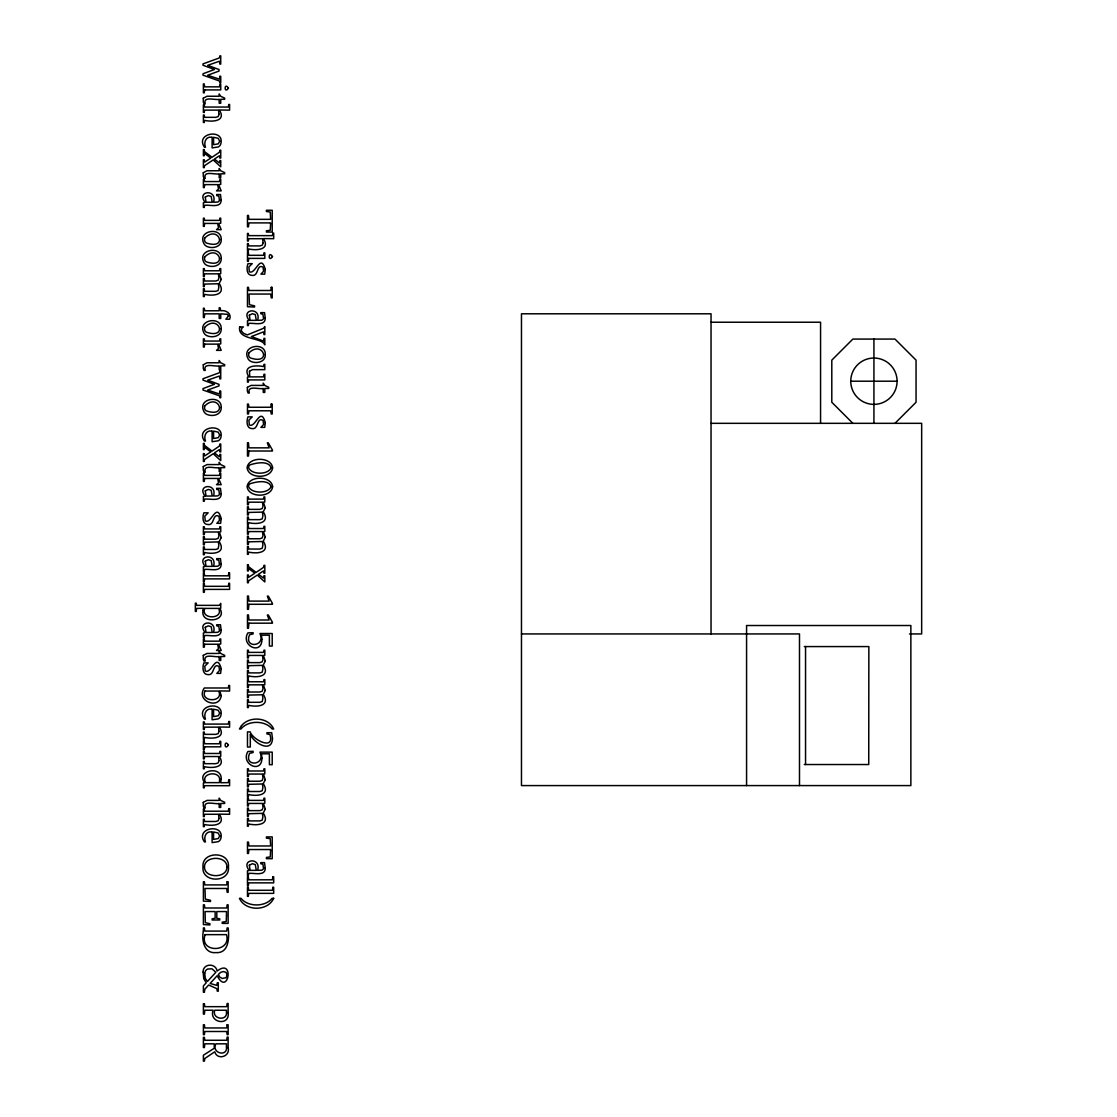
<?xml version="1.0" encoding="UTF-8"?>
<svg xmlns="http://www.w3.org/2000/svg" width="1117" height="1117" viewBox="0 0 1117 1117"><rect width="100%" height="100%" fill="white"/><g stroke="black" fill="none" stroke-linecap="round" stroke-linejoin="round"><path stroke-width="1.5" d="M894.982 423.329L916.052 402.26L916.052 360.135L894.982 339.079L852.857 339.079L831.802 360.135L831.802 402.26L852.857 423.329M211.783 137.237C205.807 136.134 203.531 142.529 205.472 147.221L204.439 147.221C194.553 132.56 225.397 128.273 220.719 144.163A5.152 5.152 0 0 1 218.234 146.969L212.118 147.905L212.118 137.237M211.783 431.064C205.807 429.961 203.531 436.356 205.472 441.047L204.439 441.047C194.553 426.387 225.397 422.1 220.719 437.976A5.152 5.152 0 0 1 218.234 440.796L212.118 441.732L212.118 431.064M211.783 709.141C205.807 708.038 203.531 714.433 205.472 719.125L204.439 719.125C194.553 704.478 225.397 700.177 220.719 716.067A5.152 5.152 0 0 1 218.234 718.873L212.118 719.809L212.118 709.141M211.783 831.942C205.807 830.839 203.531 837.233 205.472 841.925L204.439 841.925C194.553 827.264 225.397 822.978 220.719 838.867A5.152 5.152 0 0 1 218.234 841.673L212.118 842.609L212.118 831.942M711.04 322.227L820.562 322.227L820.562 423.329M850.749 381.204L897.091 381.204A23.164 23.164 0 0 0 862.338 361.14A23.164 23.164 0 0 0 862.338 401.268A23.164 23.164 0 0 0 897.091 381.204M711.04 423.329L921.665 423.329L921.665 633.939L909.475 633.939M521.471 633.939L799.493 633.939L799.493 785.586M804.296 646.575L868.858 646.575L868.733 764.531L804.296 764.531M873.927 339.079L873.927 423.329M805.552 646.575L805.552 764.531M746.575 785.586L746.575 625.52L910.858 625.52L910.858 785.586L521.471 785.586L521.471 313.793L711.04 313.793L711.04 633.939M203.392 931.089C201.423 939.997 204.062 953.848 215.902 952.606C229.208 953.653 229.362 936.968 228.133 927.906L227.156 927.906L226.667 931.089L204.858 931.089L204.369 927.906L203.392 927.906L203.392 931.089M270.593 223.805L270.258 230.297L266.405 230.8L266.405 232.057L272.213 232.057L272.213 210.275L266.405 210.275L266.405 211.518L270.258 212.021L270.621 219.337L248.937 219.337L248.449 215.413L247.471 215.413L247.471 226.835L248.449 226.835L248.937 222.897L270.593 222.897L270.593 223.805M270.593 850.442L270.258 856.934L266.405 857.437L266.405 858.694L272.213 858.694L272.213 836.912L266.405 836.912L266.405 838.155L270.258 838.658L270.621 845.974L248.937 845.974L248.449 842.05L247.471 842.05L247.471 853.472L248.449 853.472L248.937 849.534L270.593 849.534L270.593 850.442M205.123 934.65C198.617 953.276 231.931 952.913 226.472 934.65L205.123 934.65M226.472 915.605L226.206 921.581L222.213 922.167L222.213 923.396L228.133 923.396L228.133 904.826L227.156 904.826L226.667 907.995L204.858 907.995L204.369 904.826L203.392 904.826L203.392 924.583L209.912 924.946L209.912 923.717L205.346 922.67L205.053 911.556L215.134 911.556L215.134 918.244L212.146 918.816L212.146 919.989L219.756 919.989L219.756 918.816L216.796 918.244L216.796 911.556L226.472 911.556L226.472 915.605M228.133 1047.774C230.521 1056.584 217.243 1060.661 214.757 1051.781L204.858 1058.469L204.369 1061.15L203.392 1061.15L203.392 1055.23L214.241 1048.277L214.241 1043.823L204.858 1043.823L204.369 1047.564L203.392 1047.564L203.392 1037.33L204.369 1037.33L204.858 1040.262L226.667 1040.262L227.156 1037.093L228.133 1037.093L228.133 1047.774M203.112 610.231C199.692 624.864 228.371 621.638 219.714 608.29L220.733 608.248L220.733 603.389L219.435 605.358L196.648 605.358L196.215 603.166L195.335 603.166L195.335 611.432L196.215 611.432L196.648 608.402L203.42 608.29L203.112 610.231M203.126 972.027L203.769 978.757L206.24 982.765L203.392 985.92L203.392 992.273L204.369 992.273L204.83 989.229L208.67 985.012L216.796 988.615L217.298 991.184L218.276 991.184L218.276 982.751L217.298 982.751L216.796 985.376L210.108 983.463L217.187 975.686C228.091 997.313 235.017 957.129 217.089 971.092C215.944 962.784 202.749 963.357 203.126 972.027M221.194 778.717L220.761 782.752L228.329 782.64L228.776 779.722L229.599 779.722L229.599 785.698L204.676 785.698L204.216 787.848L203.392 787.848L203.392 782.975L204.676 782.752C195.698 770.521 221.683 765.201 221.194 778.717M228.133 1012.826C229.934 1026.551 208.544 1022.823 213.096 1010.229L204.858 1010.229L204.369 1014.152L203.392 1014.152L203.392 1003.722L204.369 1003.722L204.858 1006.668L226.667 1006.668L227.156 1003.485L228.133 1003.485L228.133 1012.826M261.936 639.441C261.783 655.735 240.323 645.626 247.89 632.892L253.098 632.697L253.098 633.911L249.622 634.735C243.366 648.768 266.251 646.925 259.94 633.521L272.213 633.521L272.213 646.073L269.392 646.073L269.392 635.182L261.49 635.182L261.936 639.441M261.936 758.052C261.783 774.332 240.323 764.223 247.89 751.504L253.098 751.294L253.098 752.523L249.622 753.347C243.366 767.379 266.251 765.522 259.94 752.132L272.213 752.132L272.213 764.684L269.392 764.684L269.392 753.793L261.49 753.793L261.936 758.052M272.492 738.407C272.031 753.891 253.336 742.847 250.306 734.288L250.306 747.022L247.471 747.022L247.471 731.872L250.18 731.872C252.484 739.622 274.908 751.099 269.965 734.567L266.935 733.925L266.935 732.696L271.696 732.696L272.492 738.407M204.69 973.284L205.305 978.38L207.427 981.494L215.86 972.293L212.035 968.83L207.79 969.011A4.538 4.538 0 0 0 205.416 971.036L204.69 973.284M221.194 518.567L220.621 523.328L216.838 523.328L219.504 520.424L218.974 516.319C212.537 512.703 214.59 525.507 208.251 524.571C202.261 524.697 202.345 516.878 203.88 512.829L208.153 512.829L204.788 516.152L205.235 520.843C211.267 524.585 216.489 501.533 221.194 518.567M221.194 668.622L220.621 673.383L216.838 673.383L219.504 670.493L218.974 666.388C212.537 662.772 214.59 675.576 208.251 674.64C202.261 674.766 202.345 666.947 203.88 662.884L208.153 662.884L204.788 666.221L205.235 670.912C211.267 674.654 216.489 651.602 221.194 668.622M265.274 269.406L264.701 274.154L260.917 274.154L263.584 271.263L263.053 267.158C256.617 263.542 258.669 276.346 252.344 275.41C246.34 275.536 246.424 267.717 247.96 263.668L252.233 263.668L248.868 266.991L249.328 271.682C255.346 275.424 260.582 252.372 265.274 269.406M265.274 422.617L264.701 427.378L260.917 427.378L263.584 424.488L263.053 420.383C256.617 416.767 258.669 429.57 252.344 428.635C246.34 428.746 246.424 420.941 247.96 416.878L252.233 416.878L248.868 420.215L249.328 424.907C255.346 428.649 260.582 405.597 265.274 422.617M228.413 867.001C230.228 883.156 201.255 883.1 203.015 867.001C201.255 850.945 230.311 850.819 228.413 867.001M221.194 239.485C221.794 247.136 212.09 249.133 206.589 246.312A6.269 6.269 0 0 1 203.587 242.878C197.779 230.284 221.766 226.597 221.194 239.485M221.194 258.376C221.794 266.041 212.09 268.024 206.589 265.204A6.269 6.269 0 0 1 203.587 261.783C197.779 249.175 221.766 245.489 221.194 258.376M221.194 328.691C221.794 336.357 212.09 338.353 206.589 335.519A6.269 6.269 0 0 1 203.587 332.098C197.779 319.504 221.766 315.804 221.194 328.691M221.194 407.412C221.794 415.063 212.09 417.06 206.589 414.239A6.269 6.269 0 0 1 203.587 410.819C197.779 398.21 221.766 394.524 221.194 407.412M265.274 354.466C265.874 362.117 256.17 364.114 250.669 361.294A6.269 6.269 0 0 1 247.667 357.873C241.858 345.265 265.846 341.579 265.274 354.466M204.9 691.046C199.971 702.607 224.335 702.565 218.639 691.046L204.9 691.046M221.194 695.584C219.728 710.105 195.224 701.336 204.285 687.988L228.329 687.988L228.776 685.461L229.599 685.461L229.599 691.046L219.756 690.934L221.194 695.584M226.933 867.001C227.212 878.562 204.271 878.493 204.481 867.001C204.257 855.524 227.212 855.454 226.933 867.001M219.672 778.898L219.365 782.64L205.654 782.64C200.306 773.201 218.667 770.451 219.672 778.898M204.788 608.402C200.027 619.642 224.112 619.572 218.639 608.402L204.788 608.402M204.579 238.228L204.593 240.476A3.812 3.812 0 0 0 206.282 242.947C228.817 250.487 218.485 224.014 204.579 238.228M204.579 257.119L204.593 259.367A3.812 3.812 0 0 0 206.282 261.839C228.817 269.379 218.485 242.906 204.579 257.119M204.579 327.435L204.593 329.683A3.812 3.812 0 0 0 206.282 332.168C228.817 339.708 218.485 313.221 204.579 327.435M204.579 406.155L204.593 408.403A3.812 3.812 0 0 0 206.282 410.874C228.817 418.414 218.485 391.941 204.579 406.155M221.194 279.459L219.183 283.439C226.486 294.776 213.626 296.396 204.676 294.357L204.216 296.591L203.392 296.591L203.392 288.703L204.216 288.703L204.676 291.3L215.749 291.3L218.122 290.56L218.848 287.223L218.276 283.76L204.676 284.081L204.216 286.678L203.392 286.678L203.392 278.454L204.216 278.454L204.676 281.009L215.749 281.009L218.108 280.227L218.918 277.882L218.387 273.833L204.676 273.833L204.216 276.444L203.392 276.444L203.392 268.583L204.216 268.583L204.676 270.775L219.435 270.775L219.895 268.583L220.733 268.583L220.733 273.651L219.323 273.805L221.194 279.459M221.194 537.626L219.183 541.591C226.486 552.929 213.626 554.549 204.676 552.51L204.216 554.744L203.392 554.744L203.392 546.869L204.216 546.869L204.676 549.452L215.749 549.452L218.122 548.712L218.848 545.375L218.276 541.927L204.676 542.234L204.216 544.831L203.392 544.831L203.392 536.607L204.216 536.607L204.676 539.176L215.749 539.176L218.108 538.394L218.918 536.034L218.387 531.999L204.676 531.999L204.216 534.596L203.392 534.596L203.392 526.735L204.216 526.735L204.676 528.927L219.435 528.927L219.895 526.735L220.733 526.735L220.733 531.804L219.323 531.957L221.194 537.626M248.658 353.209L248.672 355.457A3.812 3.812 0 0 0 250.362 357.929C272.897 365.468 262.565 338.996 248.658 353.209M265.274 507.816L263.263 511.781C270.565 523.119 257.706 524.739 248.756 522.7L248.295 524.934L247.471 524.934L247.471 517.059L248.295 517.059L248.756 519.642L259.828 519.642L262.216 518.902L262.928 515.565L262.355 512.117L248.756 512.424L248.295 515.035L247.471 515.035L247.471 506.797L248.295 506.797L248.756 509.366L259.828 509.366L262.188 508.584L262.998 506.224L262.467 502.189L248.756 502.189L248.295 504.786L247.471 504.786L247.471 496.925L248.295 496.925L248.756 499.117L263.514 499.117L263.975 496.925L264.813 496.925L264.813 502.008L263.403 502.147L265.274 507.816M265.274 537.207L263.263 541.173C270.565 552.51 257.706 554.13 248.756 552.091L248.295 554.325L247.471 554.325L247.471 546.45L248.295 546.45L248.756 549.033L259.828 549.033L262.216 548.293L262.928 544.97L262.355 541.508L248.756 541.815L248.295 544.426L247.471 544.426L247.471 536.188L248.295 536.188L248.756 538.757L259.828 538.757L262.188 537.975L262.998 535.615L262.467 531.58L248.756 531.58L248.295 534.177L247.471 534.177L247.471 526.316L248.295 526.316L248.756 528.523L263.514 528.523L263.975 526.316L264.813 526.316L264.813 531.399L263.403 531.538L265.274 537.207M265.274 661.069L263.263 665.034C270.565 676.371 257.706 678.005 248.756 675.967L248.295 678.201L247.471 678.201L247.471 670.312L248.295 670.312L248.756 672.895L259.828 672.895L262.216 672.169L262.928 668.832L262.355 665.369L248.756 665.69L248.295 668.287L247.471 668.287L247.471 660.063L248.295 660.063L248.756 662.618L259.828 662.618L262.188 661.836L262.998 659.491L262.467 655.442L248.756 655.442L248.295 658.053L247.471 658.053L247.471 650.192L248.295 650.192L248.756 652.384L263.514 652.384L263.975 650.192L264.813 650.192L264.813 655.26L263.403 655.414L265.274 661.069M265.274 690.46L263.263 694.439C270.565 705.776 257.706 707.396 248.756 705.358L248.295 707.592L247.471 707.592L247.471 699.717L248.295 699.717L248.756 702.3L259.828 702.3L262.216 701.56L262.928 698.223L262.355 694.76L248.756 695.081L248.295 697.678L247.471 697.678L247.471 689.454L248.295 689.454L248.756 692.009L259.828 692.009L262.188 691.228L262.998 688.882L262.467 684.833L248.756 684.833L248.295 687.444L247.471 687.444L247.471 679.583L248.295 679.583L248.756 681.775L263.514 681.775L263.975 679.583L264.813 679.583L264.813 684.651L263.403 684.805L265.274 690.46M265.274 779.68L263.263 783.645C270.565 794.983 257.706 796.603 248.756 794.564L248.295 796.798L247.471 796.798L247.471 788.923L248.295 788.923L248.756 791.506L259.828 791.506L262.216 790.766L262.928 787.443L262.355 783.98L248.756 784.288L248.295 786.899L247.471 786.899L247.471 778.661L248.295 778.661L248.756 781.23L259.828 781.23L262.188 780.448L262.998 778.088L262.467 774.053L248.756 774.053L248.295 776.65L247.471 776.65L247.471 768.789L248.295 768.789L248.756 770.995L263.514 770.995L263.975 768.789L264.813 768.789L264.813 773.872L263.403 774.011L265.274 779.68M265.274 809.071L263.263 813.036C270.565 824.374 257.706 826.008 248.756 823.969L248.295 826.203L247.471 826.203L247.471 818.314L248.295 818.314L248.756 820.897L259.828 820.897L262.216 820.157L262.928 816.834L262.355 813.371L248.756 813.693L248.295 816.29L247.471 816.29L247.471 808.052L248.295 808.052L248.756 810.621L259.828 810.621L262.188 809.839L262.998 807.479L262.467 803.444L248.756 803.444L248.295 806.041L247.471 806.041L247.471 798.18L248.295 798.18L248.756 800.386L263.514 800.386L263.975 798.18L264.813 798.18L264.813 803.263L263.403 803.402L265.274 809.071M248.937 451.017L248.449 456.071L247.471 456.071L247.471 442.765L248.449 442.765L248.937 447.847L269.127 447.847L267.34 442.849L268.317 442.849L272.408 450.053L272.408 451.017L248.937 451.017M248.937 604.283L248.449 609.337L247.471 609.337L247.471 596.031L248.449 596.031L248.937 601.1L269.127 601.1L267.34 596.101L268.317 596.101L272.408 603.32L272.408 604.283L248.937 604.283M248.937 623.174L248.449 628.229L247.471 628.229L247.471 614.922L248.449 614.922L248.937 620.005L269.127 620.005L267.34 614.992L268.317 614.992L272.408 622.211L272.408 623.174L248.937 623.174M226.472 1046.978C227.742 1057.296 211.085 1053.275 215.902 1043.823L226.472 1043.823L226.472 1046.978M219.714 141.245L218.304 143.842L213.584 144.693L213.584 137.279L218.164 138.299L219.714 141.245M219.714 435.072L218.304 437.669L213.584 438.52L213.584 431.106L218.164 432.125L219.714 435.072M219.714 713.149L218.304 715.76L213.584 716.597L213.584 709.183L218.164 710.203L219.714 713.149M219.714 835.949L218.304 838.546L213.584 839.398L213.584 831.983L218.164 833.003L219.714 835.949M272.604 467.828C271.319 479.123 248.169 479.095 247.094 467.688C248.463 456.504 271.445 456.504 272.604 467.828M272.604 486.719C271.319 498.014 248.169 497.987 247.094 486.579C248.463 475.409 271.445 475.395 272.604 486.719M226.472 1012.03C227.77 1021.622 211.476 1019.207 214.757 1010.229L226.472 1010.229L226.472 1012.03M239.638 326.918C237.502 339.163 257.748 337.516 263.598 343.017L264.813 344.832L264.813 338.367L263.975 338.367L263.514 341.09L251.367 336.552L263.486 331.861L263.975 334.583L264.813 334.583L264.813 326.541L263.514 328.314L247.276 334.918L243.394 333.229L241.328 330.897L241.621 328.384L243.394 326.918L239.638 326.918M221.124 199.775C221.627 208.558 209.577 204.523 204.676 205.291L204.216 207.455L203.392 207.455L203.392 202.694L205.123 202.331C195.922 190.56 217.675 188.675 213.515 202.233L217.787 202.065L219.504 200.739L218.848 196.173L216.684 195.545L216.684 194.512L220.468 194.512L221.124 199.775M228.51 315.957L225.857 319.211L229.641 319.211C231.931 313.556 225.76 309.8 220.803 310.777L220.091 307.789L219.183 307.789L219.183 310.777L204.83 310.777L204.216 308.208L203.392 308.208L203.392 317.591L204.216 317.591L204.83 313.835L219.183 313.835L219.183 318.457L220.733 318.457L220.733 313.835L227.477 314.324L228.51 315.957M221.124 493.602C221.627 502.385 209.577 498.35 204.676 499.117L204.216 501.268L203.392 501.268L203.392 496.507L205.123 496.157C195.922 484.387 217.675 482.488 213.515 496.046L217.787 495.892L219.504 494.566L218.848 490L216.684 489.372L216.684 488.338L220.468 488.338L221.124 493.602M221.124 563.917C221.627 572.7 209.577 568.679 204.676 569.433L204.216 571.597L203.392 571.597L203.392 566.836L205.123 566.487C195.922 554.716 217.675 552.817 213.515 566.375L217.787 566.207L219.504 564.881L218.848 560.315L216.684 559.687L216.684 558.654L220.468 558.654L221.124 563.917M221.124 630.03C221.627 638.812 209.577 634.791 204.676 635.545L204.216 637.709L203.392 637.709L203.392 632.948L205.123 632.599C195.922 620.815 217.675 618.93 213.515 632.487L217.787 632.32L219.504 630.993L218.848 626.428L216.684 625.799L216.684 624.766L220.468 624.766L221.124 630.03M265.204 317.884C265.706 326.681 253.657 322.645 248.756 323.413L248.295 325.564L247.471 325.564L247.471 320.802L249.203 320.453C240.001 308.683 261.755 306.784 257.594 320.342L261.867 320.188L263.584 318.862L262.928 314.296L260.778 313.668L260.778 312.634L264.547 312.634L265.204 317.884M265.204 867.895C265.706 876.677 253.657 872.656 248.756 873.41L248.295 875.574L247.471 875.574L247.471 870.813L249.203 870.464C240.001 858.694 261.755 856.795 257.594 870.352L261.867 870.185L263.584 868.858L262.928 864.293L260.778 863.678L260.778 862.645L264.547 862.645L265.204 867.895M271.124 467.688C268.303 475.06 251.437 474.962 248.56 467.688A3.323 3.323 0 0 1 249.999 464.867C256.058 462.913 268.289 460.274 271.124 467.688M271.124 486.579C268.303 493.951 251.437 493.854 248.56 486.579A3.323 3.323 0 0 1 249.999 483.759C256.058 481.804 268.289 479.165 271.124 486.579M219.03 114.269L218.234 116.559L215.86 117.327L204.676 117.327L204.216 115.023L203.392 115.023L203.392 122.493L204.216 122.493L204.676 120.399C212.886 122.214 226.458 121.055 219.323 109.983L229.599 110.122L229.599 104.467L228.776 104.467L228.329 107.05L204.676 107.05L204.216 104.858L203.392 104.858L203.392 112.454L204.216 112.454L204.676 110.122L218.499 110.122L219.03 114.269M263.109 242.85L262.327 245.14L259.94 245.908L248.756 245.908L248.295 243.604L247.471 243.604L247.471 251.074L248.295 251.074L248.756 248.979C256.966 250.794 270.537 249.636 263.403 238.563L273.693 238.703L273.693 233.048L272.855 233.048L272.408 235.631L248.756 235.631L248.295 233.439L247.471 233.439L247.471 241.035L248.295 241.035L248.756 238.703L262.579 238.703L263.109 242.85M219.03 731.286L218.234 733.59L215.86 734.358L204.676 734.358L204.216 732.04L203.392 732.04L203.392 739.524L204.216 739.524L204.676 737.415C212.886 739.231 226.458 738.086 219.323 727.013L229.599 727.139L229.599 721.498L228.776 721.498L228.329 724.081L204.676 724.081L204.216 721.875L203.392 721.875L203.392 729.485L204.216 729.485L204.676 727.139L218.499 727.139L219.03 731.286M219.03 818.412L218.234 820.716L215.86 821.484L204.676 821.484L204.216 819.18L203.392 819.18L203.392 826.65L204.216 826.65L204.676 824.541C212.886 826.371 226.458 825.212 219.323 814.139L229.599 814.265L229.599 808.624L228.776 808.624L228.329 811.207L204.676 811.207L204.216 809.015L203.392 809.015L203.392 816.611L204.216 816.611L204.676 814.265L218.499 814.265L219.03 818.412M228.776 572.867L228.329 575.813L204.676 575.813L204.216 572.867L203.392 572.867L203.392 581.845L204.216 581.845L204.676 578.885L229.599 578.885L229.599 572.867L228.776 572.867M228.776 583.367L228.329 586.313L204.676 586.313L204.216 583.367L203.392 583.367L203.392 592.345L204.216 592.345L204.676 589.385L229.599 589.385L229.599 583.367L228.776 583.367M227.044 975.197L226.151 977.724L222.241 978.464L219.658 976.984L218.346 974.415L220.705 972.279L223.498 971.567L226.151 972.418L227.044 975.197M272.855 876.845L272.408 879.805L248.756 879.805L248.295 876.845L247.471 876.845L247.471 885.837L248.295 885.837L248.756 882.863L273.693 882.863L273.693 876.845L272.855 876.845M272.855 887.345L272.408 890.291L248.756 890.291L248.295 887.345L247.471 887.345L247.471 896.337L248.295 896.337L248.756 893.363L273.693 893.363L273.693 887.345L272.855 887.345M271.236 287.32L270.747 290.49L248.937 290.49L248.449 287.32L247.471 287.32L247.471 306.714L254.564 307.035L254.564 305.849L249.426 304.704L249.049 294.05L270.747 294.05L271.236 297.876L272.213 297.876L272.213 287.32L271.236 287.32M271.236 404.075L270.747 407.258L248.937 407.258L248.449 404.075L247.471 404.075L247.471 413.974L248.449 413.974L248.937 410.791L270.747 410.791L271.236 413.974L272.213 413.974L272.213 404.075L271.236 404.075M227.156 881.746L226.667 884.915L204.858 884.915L204.369 881.746L203.392 881.746L203.392 901.14L210.485 901.475L210.485 900.274L205.346 899.129L204.97 888.476L226.667 888.476L227.156 892.301L228.133 892.301L228.133 881.746L227.156 881.746M227.156 1024.778L226.667 1027.961L204.858 1027.961L204.369 1024.778L203.392 1024.778L203.392 1034.677L204.369 1034.677L204.858 1031.494L226.667 1031.494L227.156 1034.677L228.133 1034.677L228.133 1024.778L227.156 1024.778M249.44 371.305L249.817 376.876L263.514 376.876L263.975 374.265L264.813 374.265L264.813 379.92L248.756 379.92L248.295 382.126L247.471 382.126L247.471 377.071L248.868 376.918C241.956 365.79 255.276 364.854 263.514 366.585L263.975 364.365L264.813 364.365L264.813 369.643L252.414 369.643L249.44 371.305M204.676 89.919L204.216 92.879L203.392 92.879L203.392 83.901L204.216 83.901L204.676 86.847L219.435 86.847L219.895 84.389L220.733 84.389L220.733 89.919L204.676 89.919M204.676 184.626L204.216 187.6L203.392 187.6L203.392 179.362L204.216 179.362L204.676 181.554L219.435 181.554L219.895 179.362L220.733 179.362L220.733 184.417L218.569 184.584L221.194 190.867L216.503 190.867L218.541 188.996L217.633 184.626L204.676 184.626M204.676 223.428L204.216 226.402L203.392 226.402L203.392 218.164L204.216 218.164L204.676 220.37L219.435 220.37L219.895 218.164L220.733 218.164L220.733 223.218L218.569 223.386L221.194 229.669L216.503 229.669L218.541 227.798L217.633 223.428L204.676 223.428M204.676 344.12L204.216 347.094L203.392 347.094L203.392 338.856L204.216 338.856L204.676 341.062L219.435 341.062L219.895 338.856L220.733 338.856L220.733 343.91L218.569 344.078L221.194 350.361L216.503 350.361L218.541 348.49L217.633 344.12L204.676 344.12M204.676 478.453L204.216 481.413L203.392 481.413L203.392 473.189L204.216 473.189L204.676 475.381L219.435 475.381L219.895 473.189L220.733 473.189L220.733 478.244L218.569 478.411L221.194 484.68L216.503 484.68L218.541 482.823L217.633 478.453L204.676 478.453M248.756 258.39L248.295 261.35L247.471 261.35L247.471 252.372L248.295 252.372L248.756 255.318L263.514 255.318L263.975 252.861L264.813 252.861L264.813 258.39L248.756 258.39M204.676 644.23L204.216 647.204L203.392 647.204L203.392 638.98L204.216 638.98L204.676 641.172L219.435 641.172L219.895 638.98L220.733 638.98L220.733 644.034L218.569 644.202L221.194 650.471L216.503 650.471L218.541 648.614L217.633 644.23L204.676 644.23M204.676 746.826L204.216 749.8L203.392 749.8L203.392 740.808L204.216 740.808L204.676 743.768L219.435 743.768L219.895 741.311L220.733 741.311L220.733 746.826L204.676 746.826M219.03 760.607L218.15 762.925L215.749 763.679L204.676 763.679L204.216 761.361L203.392 761.361L203.392 768.845L204.216 768.845L204.676 766.737C212.663 768.496 226.486 767.477 219.323 756.488L220.733 756.335L220.733 751.378L219.895 751.378L219.435 753.472L204.676 753.472L204.216 751.378L203.392 751.378L203.392 758.876L204.216 758.876L204.676 756.53L218.499 756.53L219.03 760.607M204.606 153.406L204.216 155.78L203.392 155.78L203.392 149.552L204.216 149.552L204.509 151.563L212.035 157.26L219.435 152.247L219.895 150.195L220.733 150.195L220.733 158.055L219.895 158.055L219.407 155.752L214.422 159.089L219.435 162.928L219.895 160.541L220.733 160.541L220.733 166.782L213.207 159.913L204.606 165.623L204.216 167.648L203.392 167.648L203.392 159.787L204.216 159.787L204.634 162.091L210.792 158.097L204.606 153.406M219.895 76.333L219.435 79.167L207.608 75.244L219.002 71.069L219.002 69.519L207.692 65.331L219.407 61.226L219.895 64.102L220.733 64.102L220.733 55.85L219.895 55.85L219.435 57.902L203.015 63.892L203.015 65.261L214.464 69.491L203.015 73.764L203.015 75.202L219.518 81.024L219.895 82.937L220.733 82.937L220.733 76.333L219.895 76.333M204.606 447.233L204.216 449.606L203.392 449.606L203.392 443.365L204.216 443.365L204.509 445.376L212.035 451.086L219.435 446.06L219.895 444.021L220.733 444.021L220.733 451.882L219.895 451.882L219.407 449.565L214.422 452.916L219.435 456.755L219.895 454.368L220.733 454.368L220.733 460.609L213.207 453.739L204.606 459.436L204.216 461.475L203.392 461.475L203.392 453.614L204.216 453.614L204.634 455.918L210.792 451.91L204.606 447.233M219.895 391.159L219.435 393.994L207.608 390.07L219.002 385.896L219.002 384.346L207.692 380.157L219.407 376.038L219.895 378.914L220.733 378.914L220.733 370.676L219.895 370.676L219.435 372.715L203.015 378.719L203.015 380.087L214.464 384.304L203.015 388.59L203.015 390.028L219.518 395.837L219.895 397.764L220.733 397.764L220.733 391.159L219.895 391.159M248.686 568.553L248.295 570.941L247.471 570.941L247.471 564.699L248.295 564.699L248.588 566.71L256.114 572.407L263.514 567.394L263.975 565.342L264.813 565.342L264.813 573.203L263.975 573.203L263.486 570.899L258.502 574.236L263.514 578.075L263.975 575.702L264.813 575.702L264.813 581.929L257.287 575.073L248.686 580.77L248.295 582.795L247.471 582.795L247.471 574.934L248.295 574.934L248.728 577.252L254.871 573.244L248.686 568.553M203.28 98.212L203.308 102.01L204.034 103.881L205.235 103.881C202.749 95.629 215.413 100.53 219.183 99.301L219.183 103.267L220.733 103.267L220.733 99.301L224.657 99.301L224.657 98.142L220.733 96.271L219.183 93.968L219.183 96.244L207.022 96.244L203.28 98.212M203.28 172.73L203.308 176.528L204.034 178.385L205.235 178.385C202.749 170.133 215.413 175.034 219.183 173.805L219.183 177.785L220.733 177.785L220.733 173.805L224.657 173.805L224.657 172.646L220.733 170.789L219.183 168.485L219.183 170.747L207.022 170.747L203.28 172.73M203.28 364.756L203.308 368.554L204.034 370.411L205.235 370.411C202.749 362.159 215.413 367.06 219.183 365.831L219.183 369.811L220.733 369.811L220.733 365.831L224.657 365.831L224.657 364.673L220.733 362.816L219.183 360.512L219.183 362.774L207.022 362.774L203.28 364.756M203.28 466.543L203.308 470.341L204.034 472.212L205.235 472.212C202.749 463.96 215.413 468.861 219.183 467.632L219.183 471.597L220.733 471.597L220.733 467.632L224.657 467.632L224.657 466.473L220.733 464.602L219.183 462.298L219.183 464.574L207.022 464.574L203.28 466.543M247.36 387.376L247.388 391.187L248.114 393.044L249.314 393.044C246.829 384.793 259.493 389.693 263.263 388.465L263.263 392.43L264.813 392.43L264.813 388.465L268.736 388.465L268.736 387.306L264.813 385.449L263.263 383.131L263.263 385.407L251.102 385.407L247.36 387.376M203.28 655.414L203.308 659.212L204.034 661.082L205.235 661.082C202.749 652.831 215.413 657.731 219.183 656.503L219.183 660.468L220.733 660.468L220.733 656.503L224.657 656.503L224.657 655.344L220.733 653.473L219.183 651.169L219.183 653.445L207.022 653.445L203.28 655.414M203.28 802.369L203.308 806.167L204.034 808.024L205.235 808.024C202.749 799.772 215.413 804.687 219.183 803.458L219.183 807.423L220.733 807.423L220.733 803.458L224.657 803.458L224.657 802.285L220.733 800.428L219.183 798.124L219.183 800.386L207.022 800.386L203.28 802.369M205.249 197.067L206.059 202.233L212.23 202.233L211.197 196.466L208.293 195.587L205.249 197.067M205.249 490.894L206.059 496.046L212.23 496.046L211.197 490.279L208.293 489.414L205.249 490.894M205.249 561.209L206.059 566.375L212.23 566.375L211.197 560.608L208.293 559.729L205.249 561.209M249.328 315.189L250.138 320.342L256.31 320.342L255.276 314.575L252.372 313.695L249.328 315.189M205.249 627.321L206.059 632.487L212.23 632.487L211.197 626.721L208.293 625.841L205.249 627.321M249.328 865.186L250.138 870.352L256.31 870.352L255.276 864.586L252.372 863.706L249.328 865.186M228.413 88.089C224.098 94.819 224.028 81.387 228.413 88.089M272.492 256.561C268.178 263.291 268.122 249.859 272.492 256.561M228.413 744.997C224.098 751.741 224.028 738.295 228.413 744.997M241.454 725.743L239.429 728.996L240.979 728.996C247.834 720.158 265.274 720.144 272.143 728.996L273.693 728.996C268.345 716.96 249.273 715.899 241.454 725.743M273.693 898.305C267.787 911.528 245.335 911.514 239.429 898.305L240.979 898.305C247.848 907.13 265.274 907.158 272.143 898.305L273.693 898.305"/></g></svg>
